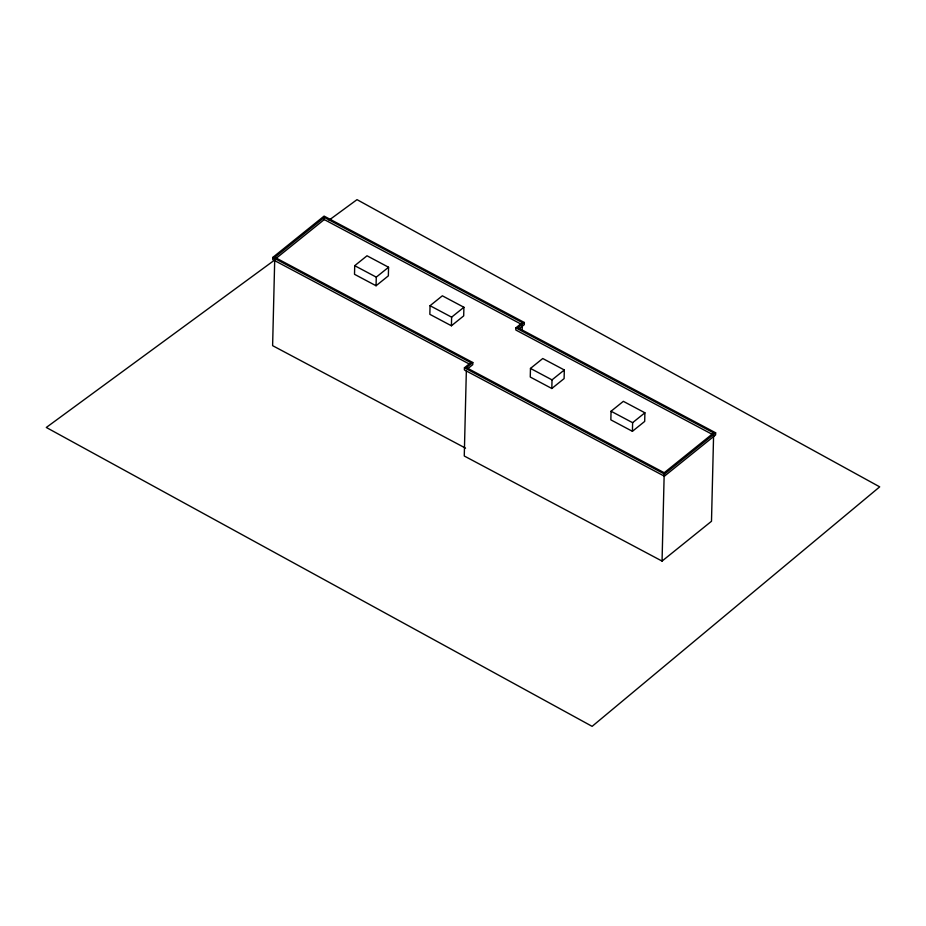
<?xml version="1.0" encoding="UTF-8"?>
<svg xmlns="http://www.w3.org/2000/svg" width="926" height="926" viewBox="0 0 926 926"><rect width="100%" height="100%" fill="white"/><g stroke="black" fill="none" stroke-linecap="round" stroke-linejoin="round"><path stroke-width="1.39" d="M518.884 329.008L524.301 324.644L524.347 322.491L324.088 216.105L272.776 257.428L272.73 259.581L469.494 364.115M274.721 259.465L272.614 345.664L465.546 448.149M275.844 258.551L324.262 219.566L324.32 217.402L522.357 322.618L515.863 327.85L515.805 330.003L712.325 434.398M354.716 265.681L354.508 274.304L376.06 285.752L388.353 275.855L388.561 267.244L367.009 255.784L354.716 265.681L376.28 277.14L376.06 285.752M430.058 305.707L429.849 314.331L451.413 325.778L463.695 315.882L463.903 307.27L442.35 295.811L430.058 305.707L451.622 317.167L451.413 325.778M272.776 257.428L470.825 362.633L464.435 367.784L464.377 369.937L664.393 476.195L715.59 434.954L715.648 432.801L517.854 327.723L524.347 322.491M466.334 371.257L464.262 456.009L662.055 561.087L711.492 521.269L713.599 435.081M324.32 217.402L274.779 257.312L472.816 362.517L472.758 364.67L467.433 368.953M522.16 330.513L522.264 326.207M530.471 368.421L530.262 377.044L551.815 388.492L564.108 378.595L564.316 369.983L542.763 358.524L530.471 368.421L552.023 379.88L551.815 388.492M611.056 411.237L610.847 419.86L632.412 431.308L644.693 421.411L644.901 412.788L623.348 401.34L611.056 411.237L632.62 422.684L632.412 431.308M662.055 561.087L664.162 474.888M664.393 476.195L664.451 474.043L715.648 432.801M376.28 277.14L388.561 267.244M451.622 317.167L463.903 307.27M472.816 362.517L466.426 367.657L664.22 472.735L713.657 432.917L515.863 327.85M552.023 379.88L564.316 369.983M632.62 422.684L644.901 412.788M275.543 259.373L46.3 427.465L592.119 726.354L879.7 486.856L357.008 199.646L329.077 220.122M324.262 219.566L522.31 324.771M464.435 367.784L664.451 474.043"/></g></svg>
